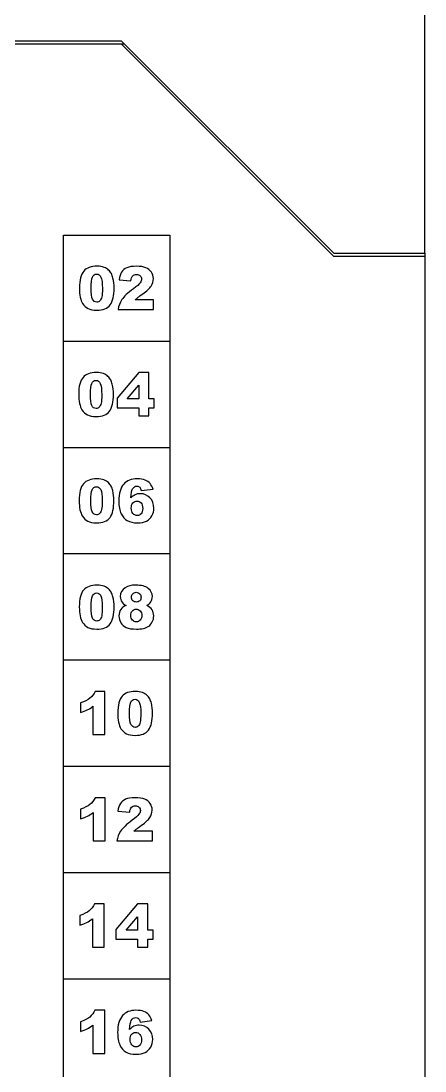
# Model space of a CAD drawing. Header units: millimetres. Extents: x 33 to 632, y -490 to 20.
# Drawn here: x 399.68 to 412.97, y -172.41 to -137.84 of the extents above; entities that cross this region are included whole.
import ezdxf

# ---------------------------------------------------------------- set-up
doc = ezdxf.new("R2010")
doc.units = ezdxf.units.MM

# ---------------------------------------------------------------- blocks, each defined once
blk = doc.blocks.new('MOD_DIM780')
at = {"linetype": 'Continuous'}
for p, q in [((170.969, 124.511), (170.969, 149.511)), ((115.369, 131.411), (161.069, 131.411)), ((115.469, 131.511), (160.969, 131.511)), ((160.969, 131.511), (167.969, 124.511)), ((160.969, 131.411), (167.969, 124.411)), ((159.069, 51.611), (159.069, 125.111)), ((159.069, 125.111), (162.569, 125.111)), ((162.569, 125.111), (162.569, 51.611)), ((167.969, 124.511), (170.969, 124.511)), ((170.969, 124.511), (170.969, 38.611)), ((170.969, 124.411), (167.969, 124.411)), ((160.902, 123.638), (161.292, 123.606)), ((162.041, 122.978), (161.433, 122.978)), ((162.041, 122.661), (162.041, 122.978)), ((160.874, 122.661), (162.041, 122.661)), ((162.569, 121.611), (159.069, 121.611)), ((161.548, 120.585), (160.84, 119.742)), ((161.887, 120.585), (161.548, 120.585)), ((161.887, 119.724), (161.887, 120.585)), ((161.173, 119.724), (161.548, 120.164)), ((161.548, 120.164), (161.548, 119.724)), ((160.84, 119.742), (160.84, 119.422)), ((161.548, 119.724), (161.173, 119.724)), ((162.063, 119.724), (161.887, 119.724)), ((162.063, 119.422), (162.063, 119.724)), ((160.84, 119.422), (161.548, 119.422)), ((161.548, 119.422), (161.548, 119.161)), ((161.887, 119.161), (161.887, 119.422)), ((161.887, 119.422), (162.063, 119.422)), ((161.548, 119.161), (161.887, 119.161)), ((162.569, 118.111), (159.069, 118.111)), ((161.633, 116.698), (162.02, 116.746)), ((162.569, 114.611), (159.069, 114.611)), ((162.569, 111.111), (159.069, 111.111)), ((160.437, 110.085), (160.115, 110.085)), ((160.437, 108.661), (160.437, 110.085)), ((159.635, 109.709), (159.635, 109.39)), ((160.043, 109.594), (160.043, 108.661)), ((160.043, 108.661), (160.437, 108.661)), ((162.569, 107.611), (159.069, 107.611)), ((160.44, 106.585), (160.118, 106.585)), ((160.44, 105.161), (160.44, 106.585)), ((159.637, 106.209), (159.637, 105.89)), ((160.046, 106.094), (160.046, 105.161)), ((160.863, 106.138), (161.252, 106.106)), ((162.001, 105.478), (161.394, 105.478)), ((162.001, 105.161), (162.001, 105.478)), ((160.046, 105.161), (160.44, 105.161)), ((160.834, 105.161), (162.001, 105.161)), ((162.569, 104.111), (159.069, 104.111)), ((160.417, 103.085), (160.095, 103.085)), ((160.417, 101.661), (160.417, 103.085)), ((161.509, 103.085), (160.8, 102.242)), ((161.848, 103.085), (161.509, 103.085)), ((161.848, 102.224), (161.848, 103.085)), ((159.615, 102.709), (159.615, 102.39)), ((160.024, 102.594), (160.024, 101.661)), ((161.133, 102.224), (161.509, 102.664)), ((161.509, 102.664), (161.509, 102.224)), ((160.8, 102.242), (160.8, 101.922)), ((161.509, 102.224), (161.133, 102.224)), ((162.023, 102.224), (161.848, 102.224)), ((162.023, 101.922), (162.023, 102.224)), ((160.024, 101.661), (160.417, 101.661)), ((160.8, 101.922), (161.509, 101.922)), ((161.509, 101.922), (161.509, 101.661)), ((161.509, 101.661), (161.848, 101.661)), ((161.848, 101.922), (162.023, 101.922)), ((161.848, 101.661), (161.848, 101.922)), ((162.569, 100.611), (159.069, 100.611)), ((160.431, 99.585), (160.109, 99.585)), ((160.431, 98.161), (160.431, 99.585)), ((161.593, 99.198), (161.98, 99.246)), ((159.629, 99.209), (159.629, 98.89)), ((160.038, 99.094), (160.038, 98.161)), ((160.038, 98.161), (160.431, 98.161))]:
    blk.add_line(p, q, dxfattribs=at)
blk.add_arc((161.479, 113.208), 1.071, 270.0061, 282.0044, dxfattribs=at)
for points in [[(159.741, 123.925), (159.646, 123.818), (159.598, 123.632), (159.598, 123.366)], [(160.179, 124.085), (159.983, 124.085), (159.837, 124.031), (159.741, 123.925)], [(160.027, 123.727), (160.055, 123.792), (160.101, 123.826), (160.166, 123.826)], [(160.166, 123.826), (160.229, 123.826), (160.276, 123.793), (160.307, 123.729)], [(160.411, 124.049), (160.35, 124.072), (160.273, 124.085), (160.179, 124.085)], [(160.559, 123.959), (160.521, 123.996), (160.472, 124.026), (160.411, 124.049)], [(160.649, 123.841), (160.627, 123.882), (160.598, 123.921), (160.559, 123.959)], [(160.703, 123.698), (160.689, 123.752), (160.671, 123.8), (160.649, 123.841)], [(160.986, 123.894), (160.945, 123.832), (160.918, 123.747), (160.902, 123.638)], [(161.158, 124.035), (161.084, 124.002), (161.026, 123.955), (160.986, 123.894)], [(161.467, 124.085), (161.335, 124.085), (161.233, 124.067), (161.158, 124.035)], [(161.355, 123.771), (161.386, 123.802), (161.428, 123.818), (161.477, 123.818)], [(161.786, 124.037), (161.709, 124.068), (161.603, 124.085), (161.467, 124.085)], [(161.477, 123.818), (161.525, 123.818), (161.564, 123.803), (161.596, 123.772)], [(161.965, 123.894), (161.921, 123.959), (161.862, 124.006), (161.786, 124.037)], [(162.031, 123.677), (162.031, 123.757), (162.009, 123.829), (161.965, 123.894)], [(159.984, 123.365), (159.984, 123.541), (159.998, 123.662), (160.027, 123.727)], [(160.307, 123.729), (160.339, 123.665), (160.355, 123.54), (160.355, 123.355)], [(160.742, 123.371), (160.742, 123.484), (160.729, 123.593), (160.703, 123.698)], [(161.292, 123.606), (161.302, 123.684), (161.323, 123.74), (161.355, 123.771)], [(161.595, 123.539), (161.563, 123.494), (161.491, 123.429), (161.377, 123.345)], [(161.643, 123.663), (161.643, 123.623), (161.627, 123.582), (161.595, 123.539)], [(161.596, 123.772), (161.627, 123.742), (161.643, 123.705), (161.643, 123.663)], [(161.956, 123.432), (162.005, 123.51), (162.031, 123.591), (162.031, 123.677)], [(159.598, 123.366), (159.598, 123.258), (159.606, 123.159), (159.626, 123.069)], [(160.03, 123), (159.999, 123.065), (159.984, 123.187), (159.984, 123.365)], [(160.355, 123.355), (160.355, 123.228), (160.347, 123.134), (160.334, 123.075)], [(160.613, 122.813), (160.699, 122.931), (160.742, 123.117), (160.742, 123.371)], [(161.377, 123.345), (161.19, 123.207), (161.063, 123.087), (160.995, 122.985)], [(161.526, 123.062), (161.553, 123.084), (161.605, 123.122), (161.683, 123.177)], [(161.683, 123.177), (161.815, 123.269), (161.906, 123.354), (161.956, 123.432)], [(159.626, 123.069), (159.645, 122.98), (159.67, 122.91), (159.704, 122.858)], [(159.704, 122.858), (159.751, 122.786), (159.811, 122.73), (159.883, 122.693)], [(160.168, 122.902), (160.108, 122.902), (160.062, 122.935), (160.03, 123)], [(160.27, 122.943), (160.241, 122.916), (160.207, 122.902), (160.168, 122.902)], [(160.169, 122.637), (160.379, 122.637), (160.527, 122.695), (160.613, 122.813)], [(160.334, 123.075), (160.321, 123.015), (160.299, 122.971), (160.27, 122.943)], [(160.995, 122.985), (160.927, 122.884), (160.887, 122.775), (160.874, 122.661)], [(161.433, 122.978), (161.469, 123.012), (161.499, 123.041), (161.526, 123.062)], [(159.883, 122.693), (159.956, 122.656), (160.05, 122.637), (160.169, 122.637)], [(159.719, 120.425), (159.623, 120.318), (159.575, 120.132), (159.575, 119.866)], [(160.157, 120.585), (159.96, 120.585), (159.814, 120.531), (159.719, 120.425)], [(160.004, 120.227), (160.033, 120.292), (160.079, 120.326), (160.144, 120.326)], [(160.144, 120.326), (160.207, 120.326), (160.253, 120.293), (160.285, 120.229)], [(160.389, 120.549), (160.328, 120.572), (160.251, 120.585), (160.157, 120.585)], [(160.537, 120.459), (160.499, 120.496), (160.449, 120.526), (160.389, 120.549)], [(160.627, 120.341), (160.605, 120.382), (160.575, 120.421), (160.537, 120.459)], [(160.68, 120.198), (160.667, 120.252), (160.649, 120.3), (160.627, 120.341)], [(159.961, 119.865), (159.961, 120.041), (159.976, 120.162), (160.004, 120.227)], [(160.285, 120.229), (160.316, 120.165), (160.333, 120.04), (160.333, 119.855)], [(160.719, 119.871), (160.719, 119.984), (160.706, 120.093), (160.68, 120.198)], [(159.575, 119.866), (159.575, 119.758), (159.584, 119.659), (159.603, 119.569)], [(160.008, 119.5), (159.976, 119.565), (159.961, 119.687), (159.961, 119.865)], [(160.333, 119.855), (160.333, 119.728), (160.325, 119.634), (160.312, 119.575)], [(160.591, 119.313), (160.676, 119.431), (160.719, 119.617), (160.719, 119.871)], [(159.603, 119.569), (159.622, 119.48), (159.648, 119.41), (159.682, 119.358)], [(159.682, 119.358), (159.728, 119.286), (159.788, 119.23), (159.861, 119.193)], [(160.145, 119.402), (160.085, 119.402), (160.039, 119.435), (160.008, 119.5)], [(160.248, 119.443), (160.219, 119.416), (160.185, 119.402), (160.145, 119.402)], [(160.146, 119.137), (160.357, 119.137), (160.505, 119.195), (160.591, 119.313)], [(160.312, 119.575), (160.298, 119.515), (160.276, 119.471), (160.248, 119.443)], [(159.861, 119.193), (159.933, 119.156), (160.028, 119.137), (160.146, 119.137)], [(159.733, 116.925), (159.637, 116.818), (159.589, 116.632), (159.589, 116.366)], [(160.171, 117.085), (159.974, 117.085), (159.828, 117.031), (159.733, 116.925)], [(160.403, 117.049), (160.342, 117.072), (160.264, 117.085), (160.171, 117.085)], [(160.551, 116.959), (160.513, 116.996), (160.463, 117.026), (160.403, 117.049)], [(160.641, 116.841), (160.619, 116.882), (160.589, 116.921), (160.551, 116.959)], [(161.055, 116.908), (160.948, 116.79), (160.896, 116.605), (160.896, 116.353)], [(161.497, 117.085), (161.308, 117.085), (161.161, 117.025), (161.055, 116.908)], [(161.761, 117.045), (161.696, 117.071), (161.608, 117.085), (161.497, 117.085)], [(161.922, 116.932), (161.879, 116.982), (161.826, 117.02), (161.761, 117.045)], [(162.02, 116.746), (161.997, 116.82), (161.964, 116.883), (161.922, 116.932)], [(159.975, 116.365), (159.975, 116.541), (159.989, 116.662), (160.018, 116.727)], [(160.018, 116.727), (160.047, 116.792), (160.092, 116.826), (160.157, 116.826)], [(160.157, 116.826), (160.22, 116.826), (160.267, 116.793), (160.299, 116.729)], [(160.299, 116.729), (160.33, 116.665), (160.347, 116.54), (160.347, 116.355)], [(160.694, 116.698), (160.681, 116.752), (160.663, 116.8), (160.641, 116.841)], [(160.733, 116.371), (160.733, 116.484), (160.72, 116.593), (160.694, 116.698)], [(161.29, 116.456), (161.301, 116.606), (161.321, 116.704), (161.346, 116.751)], [(161.433, 116.56), (161.384, 116.537), (161.336, 116.503), (161.29, 116.456)], [(161.346, 116.751), (161.381, 116.813), (161.43, 116.846), (161.493, 116.846)], [(161.603, 116.595), (161.538, 116.595), (161.482, 116.583), (161.433, 116.56)], [(161.493, 116.846), (161.528, 116.846), (161.557, 116.834), (161.581, 116.812)], [(161.581, 116.812), (161.605, 116.789), (161.622, 116.751), (161.633, 116.698)], [(161.919, 116.461), (161.833, 116.55), (161.727, 116.595), (161.603, 116.595)], [(159.589, 116.366), (159.589, 116.258), (159.598, 116.159), (159.617, 116.069)], [(160.022, 116), (159.99, 116.065), (159.975, 116.187), (159.975, 116.365)], [(160.347, 116.355), (160.347, 116.228), (160.339, 116.134), (160.326, 116.075)], [(160.605, 115.813), (160.69, 115.931), (160.733, 116.117), (160.733, 116.371)], [(160.896, 116.353), (160.896, 116.18), (160.92, 116.042), (160.971, 115.937)], [(161.303, 116.122), (161.303, 116.196), (161.322, 116.254), (161.358, 116.294)], [(161.358, 116.294), (161.394, 116.334), (161.44, 116.354), (161.494, 116.354)], [(161.494, 116.354), (161.547, 116.354), (161.591, 116.333), (161.627, 116.292)], [(161.627, 116.292), (161.662, 116.25), (161.681, 116.19), (161.681, 116.111)], [(162.049, 116.122), (162.049, 116.259), (162.005, 116.371), (161.919, 116.461)], [(159.617, 116.069), (159.636, 115.98), (159.662, 115.91), (159.695, 115.858)], [(159.695, 115.858), (159.742, 115.786), (159.802, 115.73), (159.875, 115.693)], [(160.159, 115.902), (160.099, 115.902), (160.053, 115.935), (160.022, 116)], [(160.262, 115.943), (160.233, 115.916), (160.198, 115.902), (160.159, 115.902)], [(160.326, 116.075), (160.312, 116.015), (160.29, 115.971), (160.262, 115.943)], [(160.971, 115.937), (161.022, 115.832), (161.089, 115.756), (161.174, 115.708)], [(161.361, 115.943), (161.323, 115.986), (161.303, 116.046), (161.303, 116.122)], [(161.501, 115.879), (161.446, 115.879), (161.399, 115.9), (161.361, 115.943)], [(161.629, 115.937), (161.595, 115.898), (161.552, 115.879), (161.501, 115.879)], [(161.681, 116.111), (161.681, 116.034), (161.663, 115.976), (161.629, 115.937)], [(161.802, 115.695), (161.879, 115.734), (161.939, 115.792), (161.983, 115.869)], [(161.983, 115.869), (162.027, 115.945), (162.049, 116.029), (162.049, 116.122)], [(159.875, 115.693), (159.947, 115.656), (160.042, 115.637), (160.16, 115.637)], [(160.16, 115.637), (160.37, 115.637), (160.518, 115.695), (160.605, 115.813)], [(161.174, 115.708), (161.259, 115.661), (161.371, 115.637), (161.512, 115.637)], [(161.512, 115.637), (161.628, 115.637), (161.725, 115.657), (161.802, 115.695)], [(159.738, 113.425), (159.643, 113.318), (159.595, 113.132), (159.595, 112.866)], [(160.177, 113.585), (159.98, 113.585), (159.834, 113.531), (159.738, 113.425)], [(160.409, 113.549), (160.347, 113.572), (160.27, 113.585), (160.177, 113.585)], [(160.557, 113.459), (160.518, 113.496), (160.469, 113.526), (160.409, 113.549)], [(160.646, 113.341), (160.624, 113.382), (160.595, 113.421), (160.557, 113.459)], [(161.108, 113.498), (160.997, 113.424), (160.942, 113.328), (160.942, 113.211)], [(161.449, 113.585), (161.307, 113.585), (161.194, 113.556), (161.108, 113.498)], [(161.863, 113.477), (161.773, 113.548), (161.636, 113.585), (161.449, 113.585)], [(161.998, 113.208), (161.998, 113.316), (161.953, 113.406), (161.863, 113.477)], [(159.981, 112.865), (159.981, 113.041), (159.995, 113.162), (160.024, 113.227)], [(160.024, 113.227), (160.052, 113.292), (160.098, 113.326), (160.163, 113.326)], [(160.163, 113.326), (160.226, 113.326), (160.273, 113.293), (160.304, 113.229)], [(160.304, 113.229), (160.336, 113.165), (160.352, 113.04), (160.352, 112.855)], [(160.7, 113.198), (160.686, 113.252), (160.668, 113.3), (160.646, 113.341)], [(160.739, 112.871), (160.739, 112.984), (160.726, 113.093), (160.7, 113.198)], [(160.942, 113.211), (160.942, 113.14), (160.962, 113.077), (161, 113.022)], [(161.308, 113.188), (161.308, 113.235), (161.323, 113.273), (161.352, 113.303)], [(161.353, 113.071), (161.323, 113.1), (161.308, 113.14), (161.308, 113.188)], [(161.352, 113.303), (161.382, 113.332), (161.42, 113.348), (161.468, 113.348)], [(161.474, 113.027), (161.424, 113.027), (161.384, 113.041), (161.353, 113.071)], [(161.468, 113.348), (161.514, 113.348), (161.552, 113.332), (161.582, 113.302)], [(161.584, 113.071), (161.556, 113.041), (161.518, 113.027), (161.474, 113.027)], [(161.582, 113.302), (161.612, 113.271), (161.627, 113.232), (161.627, 113.184)], [(161.627, 113.184), (161.627, 113.138), (161.613, 113.099), (161.584, 113.071)], [(161.944, 113.032), (161.98, 113.086), (161.998, 113.145), (161.998, 113.208)], [(159.595, 112.866), (159.595, 112.758), (159.604, 112.659), (159.623, 112.569)], [(160.028, 112.5), (159.996, 112.565), (159.981, 112.687), (159.981, 112.865)], [(160.352, 112.855), (160.352, 112.728), (160.345, 112.634), (160.331, 112.575)], [(160.61, 112.313), (160.696, 112.431), (160.739, 112.617), (160.739, 112.871)], [(160.957, 112.78), (160.919, 112.723), (160.899, 112.654), (160.899, 112.572)], [(161.133, 112.913), (161.053, 112.882), (160.995, 112.838), (160.957, 112.78)], [(161, 113.022), (161.027, 112.982), (161.072, 112.946), (161.133, 112.913)], [(161.287, 112.586), (161.287, 112.651), (161.304, 112.702), (161.341, 112.74)], [(161.341, 112.74), (161.377, 112.779), (161.419, 112.798), (161.468, 112.798)], [(161.468, 112.798), (161.516, 112.798), (161.559, 112.778), (161.596, 112.738)], [(161.596, 112.738), (161.634, 112.698), (161.653, 112.648), (161.653, 112.587)], [(161.818, 112.913), (161.875, 112.951), (161.917, 112.991), (161.944, 113.032)], [(161.987, 112.769), (161.95, 112.828), (161.894, 112.877), (161.818, 112.913)], [(162.044, 112.57), (162.044, 112.643), (162.024, 112.709), (161.987, 112.769)], [(159.623, 112.569), (159.642, 112.48), (159.668, 112.41), (159.701, 112.358)], [(160.165, 112.402), (160.105, 112.402), (160.059, 112.435), (160.028, 112.5)], [(160.267, 112.443), (160.239, 112.416), (160.204, 112.402), (160.165, 112.402)], [(160.331, 112.575), (160.318, 112.515), (160.296, 112.471), (160.267, 112.443)], [(160.899, 112.572), (160.899, 112.488), (160.92, 112.412), (160.96, 112.344)], [(161.343, 112.434), (161.305, 112.473), (161.287, 112.524), (161.287, 112.586)], [(161.472, 112.376), (161.424, 112.376), (161.381, 112.395), (161.343, 112.434)], [(161.597, 112.435), (161.56, 112.395), (161.518, 112.376), (161.472, 112.376)], [(161.653, 112.587), (161.653, 112.525), (161.634, 112.475), (161.597, 112.435)], [(161.877, 112.233), (161.923, 112.266), (161.962, 112.313), (161.995, 112.374)], [(161.995, 112.374), (162.027, 112.435), (162.044, 112.5), (162.044, 112.57)], [(159.701, 112.358), (159.748, 112.286), (159.808, 112.23), (159.88, 112.193)], [(159.88, 112.193), (159.953, 112.156), (160.048, 112.137), (160.166, 112.137)], [(160.166, 112.137), (160.376, 112.137), (160.524, 112.195), (160.61, 112.313)], [(160.96, 112.344), (161.001, 112.275), (161.061, 112.224), (161.139, 112.189)], [(161.139, 112.189), (161.217, 112.155), (161.33, 112.137), (161.479, 112.137)], [(161.702, 112.16), (161.771, 112.175), (161.83, 112.2), (161.877, 112.233)], [(160.115, 110.085), (160.073, 109.997), (160.016, 109.922), (159.943, 109.863)], [(161.441, 110.085), (161.245, 110.085), (161.099, 110.031), (161.003, 109.925)], [(161.673, 110.049), (161.612, 110.072), (161.535, 110.085), (161.441, 110.085)], [(161.821, 109.959), (161.783, 109.996), (161.734, 110.026), (161.673, 110.049)], [(161.911, 109.841), (161.889, 109.882), (161.86, 109.921), (161.821, 109.959)], [(159.943, 109.863), (159.87, 109.803), (159.766, 109.751), (159.635, 109.709)], [(161.003, 109.925), (160.908, 109.818), (160.86, 109.632), (160.86, 109.366)], [(161.246, 109.365), (161.246, 109.541), (161.26, 109.662), (161.289, 109.727)], [(161.289, 109.727), (161.317, 109.792), (161.363, 109.826), (161.428, 109.826)], [(161.428, 109.826), (161.491, 109.826), (161.538, 109.793), (161.569, 109.729)], [(161.569, 109.729), (161.601, 109.665), (161.617, 109.54), (161.617, 109.355)], [(161.965, 109.698), (161.951, 109.752), (161.933, 109.8), (161.911, 109.841)], [(162.004, 109.371), (162.004, 109.484), (161.991, 109.593), (161.965, 109.698)], [(159.635, 109.39), (159.724, 109.417), (159.799, 109.446), (159.858, 109.476)], [(159.858, 109.476), (159.917, 109.506), (159.979, 109.545), (160.043, 109.594)], [(160.86, 109.366), (160.86, 109.258), (160.868, 109.159), (160.888, 109.069)], [(161.292, 109), (161.261, 109.065), (161.246, 109.187), (161.246, 109.365)], [(161.617, 109.355), (161.617, 109.228), (161.609, 109.134), (161.596, 109.075)], [(161.875, 108.813), (161.961, 108.931), (162.004, 109.117), (162.004, 109.371)], [(160.888, 109.069), (160.907, 108.98), (160.932, 108.91), (160.966, 108.858)], [(161.43, 108.902), (161.37, 108.902), (161.324, 108.935), (161.292, 109)], [(161.532, 108.943), (161.503, 108.916), (161.469, 108.902), (161.43, 108.902)], [(161.596, 109.075), (161.583, 109.015), (161.561, 108.971), (161.532, 108.943)], [(160.966, 108.858), (161.013, 108.786), (161.073, 108.73), (161.145, 108.693)], [(161.145, 108.693), (161.218, 108.656), (161.312, 108.637), (161.431, 108.637)], [(161.431, 108.637), (161.641, 108.637), (161.789, 108.695), (161.875, 108.813)], [(160.118, 106.585), (160.076, 106.497), (160.018, 106.422), (159.946, 106.363)], [(161.119, 106.535), (161.044, 106.502), (160.987, 106.455), (160.946, 106.394)], [(161.427, 106.585), (161.295, 106.585), (161.193, 106.567), (161.119, 106.535)], [(161.746, 106.537), (161.67, 106.568), (161.564, 106.585), (161.427, 106.585)], [(161.926, 106.394), (161.882, 106.459), (161.822, 106.506), (161.746, 106.537)], [(159.946, 106.363), (159.872, 106.303), (159.769, 106.251), (159.637, 106.209)], [(160.946, 106.394), (160.906, 106.332), (160.878, 106.247), (160.863, 106.138)], [(161.252, 106.106), (161.263, 106.184), (161.284, 106.24), (161.316, 106.271)], [(161.316, 106.271), (161.347, 106.302), (161.388, 106.318), (161.438, 106.318)], [(161.438, 106.318), (161.485, 106.318), (161.524, 106.303), (161.556, 106.272)], [(161.556, 106.272), (161.588, 106.242), (161.604, 106.205), (161.604, 106.163)], [(161.604, 106.163), (161.604, 106.123), (161.588, 106.082), (161.556, 106.039)], [(161.916, 105.932), (161.966, 106.01), (161.991, 106.091), (161.991, 106.177)], [(161.991, 106.177), (161.991, 106.257), (161.97, 106.329), (161.926, 106.394)], [(159.637, 105.89), (159.727, 105.917), (159.802, 105.946), (159.861, 105.976)], [(159.861, 105.976), (159.92, 106.006), (159.982, 106.045), (160.046, 106.094)], [(161.337, 105.845), (161.15, 105.707), (161.023, 105.587), (160.955, 105.485)], [(161.556, 106.039), (161.524, 105.994), (161.451, 105.929), (161.337, 105.845)], [(161.644, 105.677), (161.776, 105.769), (161.866, 105.854), (161.916, 105.932)], [(160.955, 105.485), (160.888, 105.384), (160.847, 105.275), (160.834, 105.161)], [(161.394, 105.478), (161.429, 105.512), (161.46, 105.541), (161.487, 105.562)], [(161.487, 105.562), (161.513, 105.584), (161.566, 105.622), (161.644, 105.677)], [(160.095, 103.085), (160.053, 102.997), (159.996, 102.922), (159.924, 102.863)], [(159.924, 102.863), (159.85, 102.803), (159.747, 102.751), (159.615, 102.709)], [(159.615, 102.39), (159.705, 102.417), (159.779, 102.446), (159.839, 102.476)], [(159.839, 102.476), (159.898, 102.506), (159.96, 102.545), (160.024, 102.594)], [(160.109, 99.585), (160.067, 99.497), (160.01, 99.422), (159.937, 99.363)], [(161.458, 99.585), (161.269, 99.585), (161.121, 99.525), (161.015, 99.408)], [(161.721, 99.545), (161.656, 99.571), (161.568, 99.585), (161.458, 99.585)], [(159.937, 99.363), (159.864, 99.303), (159.761, 99.251), (159.629, 99.209)], [(161.015, 99.408), (160.909, 99.29), (160.856, 99.105), (160.856, 98.853)], [(161.25, 98.956), (161.262, 99.106), (161.281, 99.204), (161.306, 99.251)], [(161.306, 99.251), (161.341, 99.313), (161.391, 99.346), (161.454, 99.346)], [(161.454, 99.346), (161.488, 99.346), (161.518, 99.334), (161.541, 99.312)], [(161.541, 99.312), (161.566, 99.289), (161.583, 99.251), (161.593, 99.198)], [(161.882, 99.432), (161.84, 99.482), (161.786, 99.52), (161.721, 99.545)], [(161.98, 99.246), (161.957, 99.32), (161.925, 99.383), (161.882, 99.432)], [(159.629, 98.89), (159.719, 98.917), (159.793, 98.946), (159.853, 98.976)], [(159.853, 98.976), (159.912, 99.006), (159.974, 99.045), (160.038, 99.094)], [(161.394, 99.06), (161.344, 99.037), (161.296, 99.003), (161.25, 98.956)], [(161.564, 99.095), (161.499, 99.095), (161.442, 99.083), (161.394, 99.06)], [(161.879, 98.961), (161.794, 99.05), (161.688, 99.095), (161.564, 99.095)], [(162.01, 98.622), (162.01, 98.759), (161.966, 98.871), (161.879, 98.961)], [(160.856, 98.853), (160.856, 98.68), (160.881, 98.542), (160.931, 98.437)], [(161.264, 98.622), (161.264, 98.696), (161.282, 98.754), (161.318, 98.794)], [(161.321, 98.443), (161.283, 98.486), (161.264, 98.546), (161.264, 98.622)], [(161.318, 98.794), (161.354, 98.834), (161.4, 98.854), (161.455, 98.854)], [(161.455, 98.854), (161.507, 98.854), (161.551, 98.833), (161.587, 98.792)], [(161.587, 98.792), (161.623, 98.75), (161.641, 98.69), (161.641, 98.611)], [(161.641, 98.611), (161.641, 98.534), (161.624, 98.476), (161.59, 98.437)], [(161.944, 98.369), (161.988, 98.445), (162.01, 98.529), (162.01, 98.622)], [(160.931, 98.437), (160.982, 98.332), (161.05, 98.256), (161.135, 98.208)], [(161.135, 98.208), (161.219, 98.161), (161.332, 98.137), (161.472, 98.137)], [(161.461, 98.379), (161.406, 98.379), (161.359, 98.4), (161.321, 98.443)], [(161.59, 98.437), (161.555, 98.398), (161.512, 98.379), (161.461, 98.379)], [(161.472, 98.137), (161.588, 98.137), (161.685, 98.157), (161.762, 98.195)], [(161.762, 98.195), (161.84, 98.234), (161.9, 98.292), (161.944, 98.369)]]:
    blk.add_open_spline(points, degree=3, dxfattribs=at)

msp = doc.modelspace()

# ---------------------------------------------------------------- block references
msp.add_blockref('MOD_DIM780', (242, -270))

doc.saveas('drawing.dxf')
